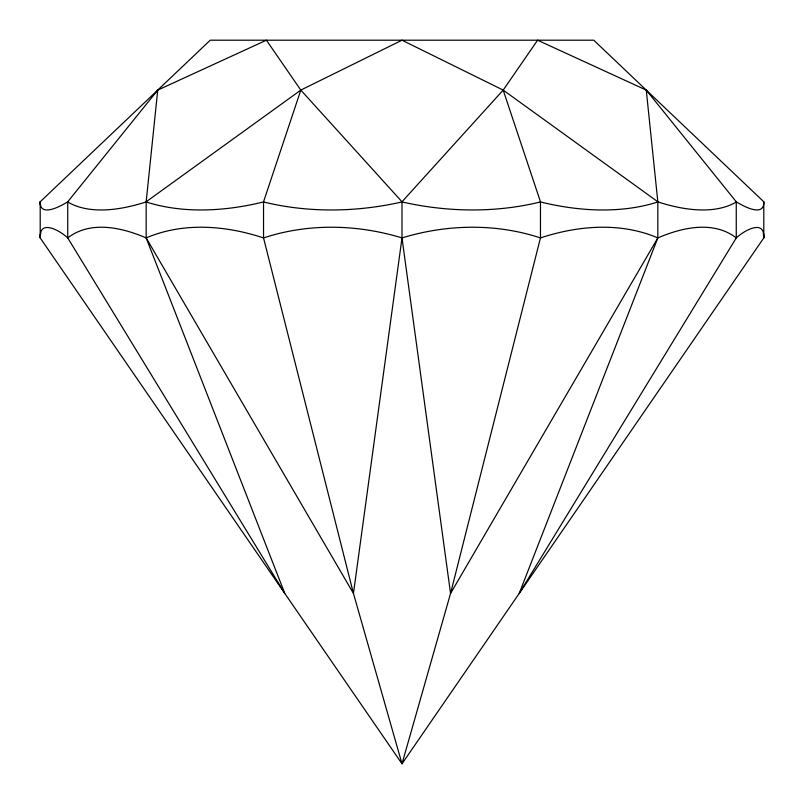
<?xml version="1.0" encoding="UTF-8"?>
<svg xmlns="http://www.w3.org/2000/svg" width="804" height="804" viewBox="0 0 804 804"><rect width="100%" height="100%" fill="white"/><g stroke="black" fill="none" stroke-linecap="round" stroke-linejoin="round"><path stroke-width="1.21" d="M40.2 201.784L40.2 237.924L402 763.8L763.8 237.924L763.8 201.784L593.754 40.2L210.246 40.2L40.2 201.784A240.647 35.677 -48.9 0 0 40.652 205.332M40.662 233.12L40.2 237.924C39.185 218.286 60.662 231.16 67.737 237.924L284.797 593.442L146.167 237.924L146.167 201.784L157.735 90.098L266.405 40.2L300.817 90.098L402 201.784L402 237.924L353.448 593.442L402 763.8L450.552 593.442L540.459 237.924L540.459 201.784L503.183 90.098L402 40.2L300.817 90.098L146.167 201.784M300.817 90.098L263.541 201.784L263.541 237.924L353.448 593.442L146.167 237.924C121.947 227.482 90.48 220.276 67.737 237.924L67.737 201.784L157.735 90.098M402 201.784L503.183 90.098L537.595 40.2L646.265 90.098L657.833 201.784L657.833 237.924L519.203 593.442L736.263 237.924C743.288 231.24 764.855 218.185 763.8 237.924L763.338 233.12M646.265 90.098L736.263 201.784L736.263 237.924C713.54 220.276 682.033 227.482 657.833 237.924L450.552 593.442L402 237.924C357.227 224.215 308.193 223.15 263.541 237.924C225.904 225.472 183.342 221.964 146.167 237.924M402 237.924C446.763 224.215 495.807 223.15 540.459 237.924C578.086 225.472 620.668 221.964 657.833 237.924M503.183 90.098L657.833 201.784M40.069 201.935A241.029 35.728 -48.9 0 0 67.636 201.925A241.029 101.756 -44.2 0 0 146.107 201.925A241.029 152.288 -33 0 0 263.531 201.925M263.461 201.935A241.029 179.644 -12.8 0 0 402.03 201.925A241.029 179.644 12.8 0 0 540.529 201.925M540.479 201.935A241.029 152.288 33 0 0 657.943 201.925A241.029 101.756 44.2 0 0 736.384 201.925A241.029 35.728 48.9 0 0 763.921 201.925"/></g></svg>
